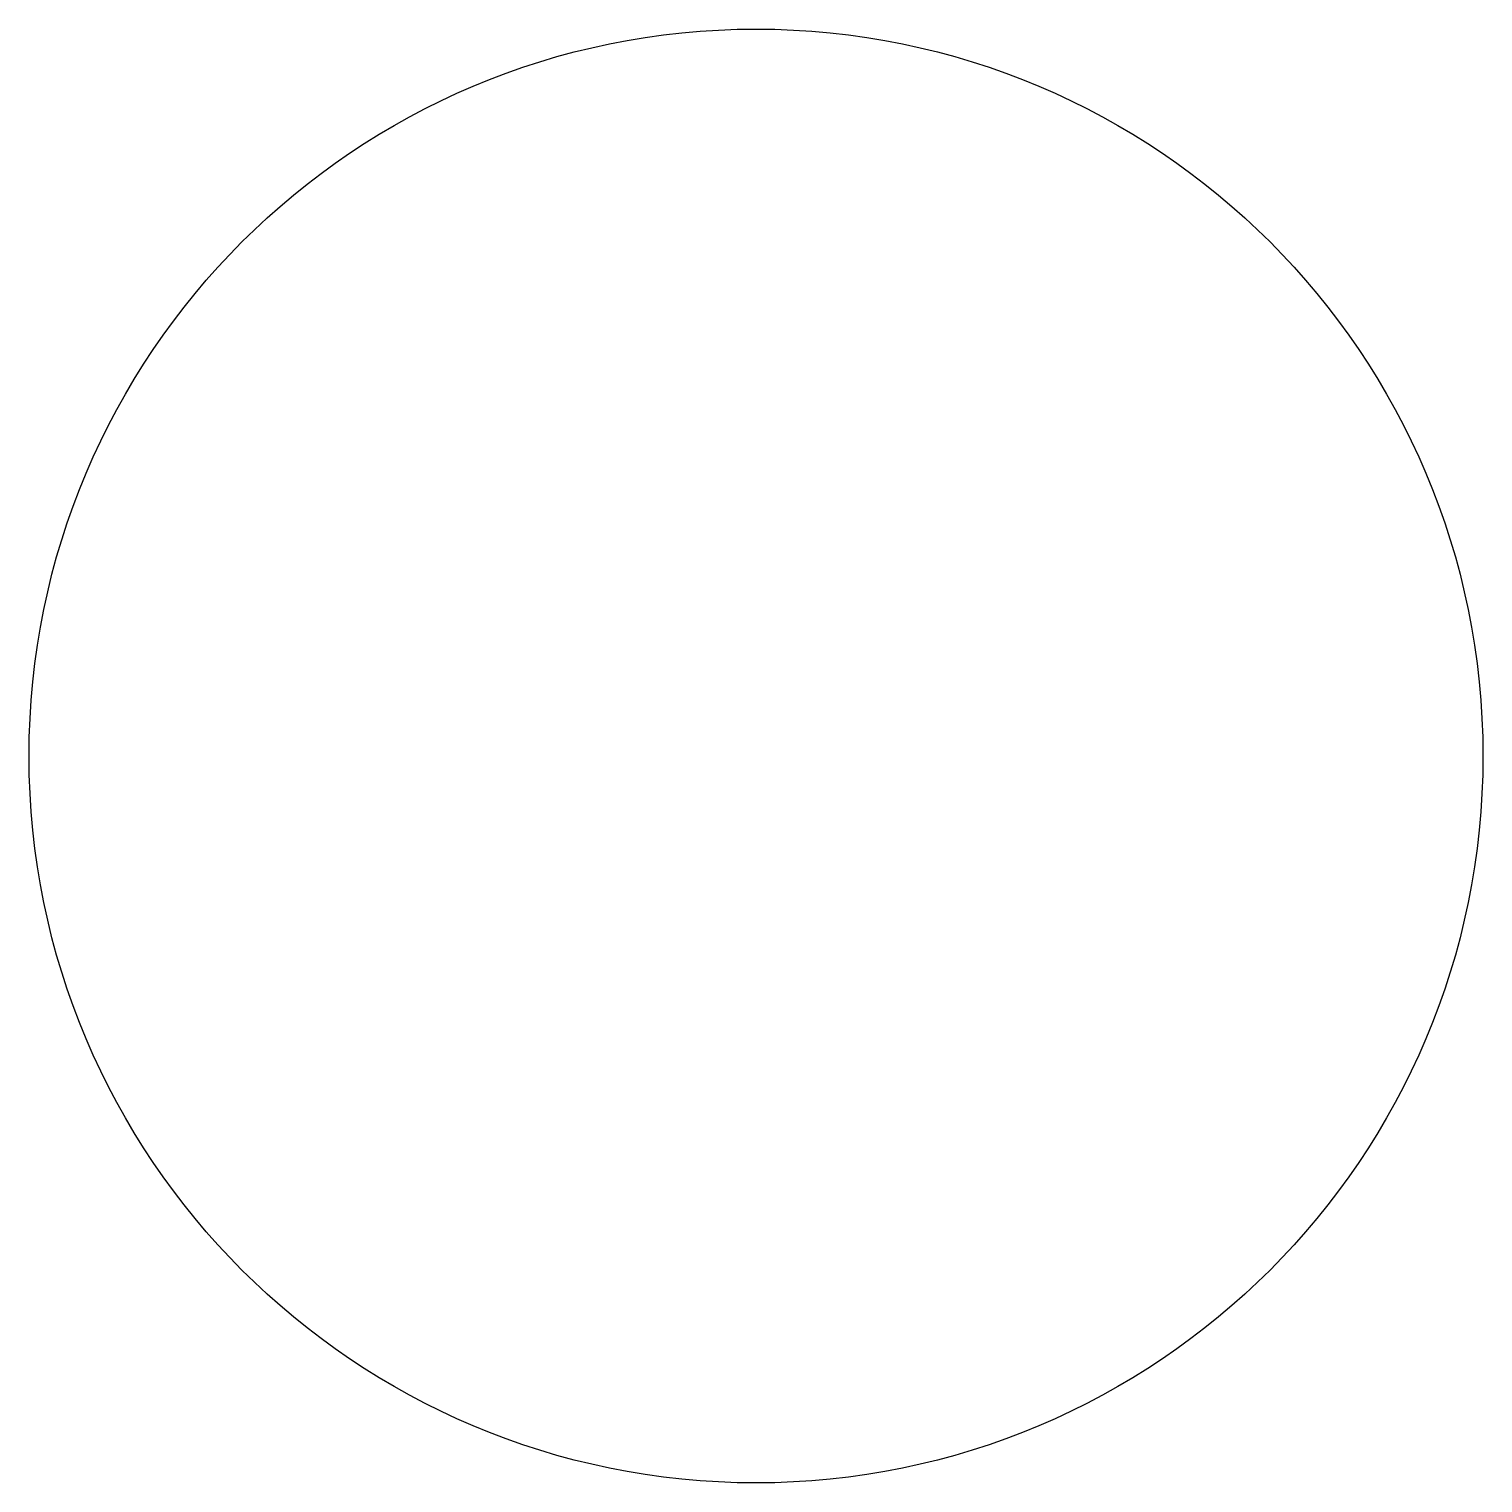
# Model space of a CAD drawing. Header units: millimetres. Extents: x -57164 to -48203, y -46490 to -37529.
import ezdxf

# ---------------------------------------------------------------- set-up
doc = ezdxf.new("R2010")
doc.units = ezdxf.units.MM

msp = doc.modelspace()

# ---------------------------------------------------------------- linework, layer by layer
msp.add_circle((-52683.7, -42009.2), 4480.5)

doc.saveas('drawing.dxf')
